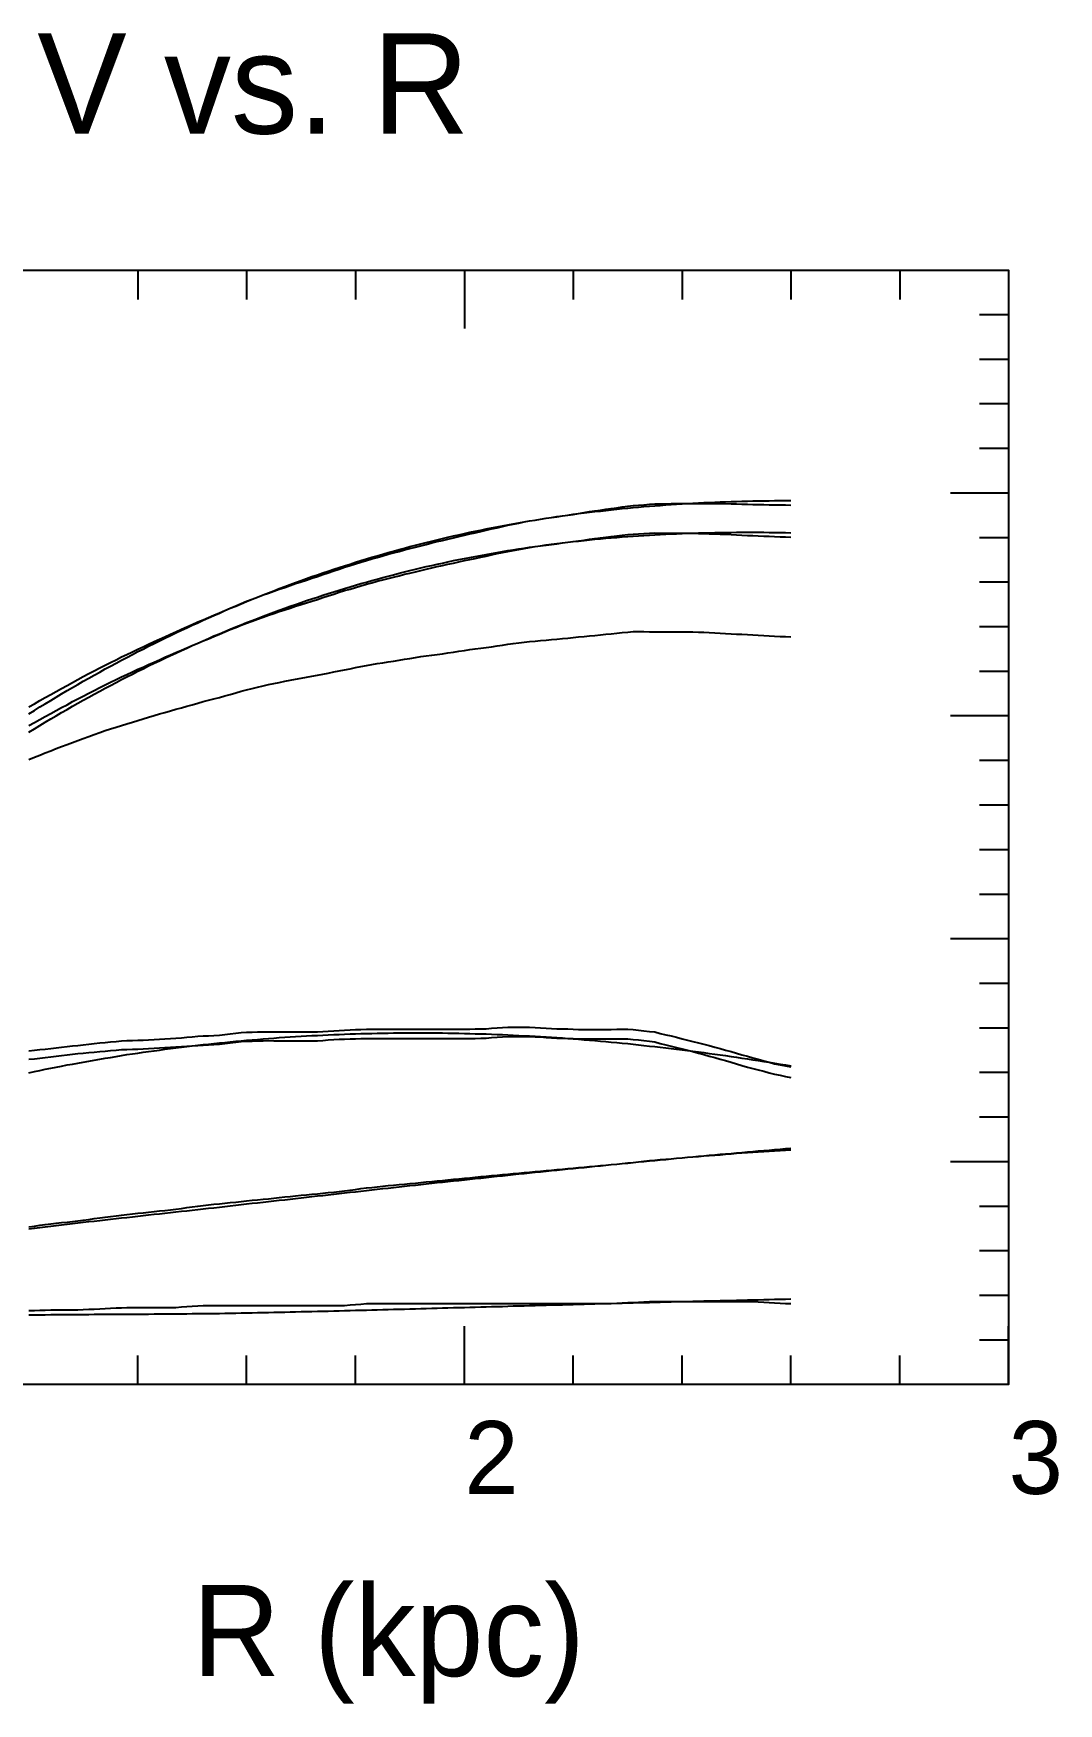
# Model space of a CAD drawing. Extents: x -35 to 185, y -35 to 148.
# Drawn here: x 72.2 to 184.7, y -35 to 148.3 of the extents above; entities that cross this region are included whole.
import ezdxf

# ---------------------------------------------------------------- set-up
doc = ezdxf.new("R2010")
doc.units = 0

msp = doc.modelspace()

# ---------------------------------------------------------------- linework, layer by layer
at = {"color": 0}
for p, q in [((83.63, 122.33), (83.63, 119.13)), ((95.57, 122.33), (95.57, 119.13)), ((107.52, 122.33), (107.52, 119.13)), ((119.47, 122.33), (119.47, 115.93)), ((131.41, 122.33), (131.41, 119.13)), ((143.36, 122.33), (143.36, 119.13)), ((155.31, 122.33), (155.31, 119.13)), ((167.25, 122.33), (167.25, 119.13)), ((179.2, 122.33), (179.2, 115.93)), ((179.2, 117.43), (176, 117.43)), ((179.2, 112.54), (176, 112.54)), ((179.2, 107.65), (176, 107.65)), ((179.2, 102.76), (176, 102.76)), ((179.2, 97.86), (172.8, 97.86)), ((179.2, 92.97), (176, 92.97)), ((179.2, 88.08), (176, 88.08)), ((179.2, 83.18), (176, 83.18)), ((179.2, 78.29), (176, 78.29)), ((179.2, 73.4), (172.8, 73.4)), ((179.2, 68.5), (176, 68.5)), ((179.2, 63.61), (176, 63.61)), ((179.2, 58.72), (176, 58.72)), ((179.2, 53.82), (176, 53.82)), ((179.2, 48.93), (172.8, 48.93)), ((179.2, 44.04), (176, 44.04)), ((179.2, 39.14), (176, 39.14)), ((179.2, 34.25), (176, 34.25)), ((179.2, 29.36), (176, 29.36)), ((179.2, 24.47), (172.8, 24.47)), ((179.2, 19.57), (176, 19.57)), ((179.2, 14.68), (176, 14.68)), ((179.2, 9.79), (176, 9.79)), ((119.47, 0), (119.47, 6.4)), ((179.2, 0), (179.2, 6.4)), ((179.2, 4.89), (176, 4.89)), ((83.63, 0), (83.63, 3.2)), ((95.57, 0), (95.57, 3.2)), ((107.52, 0), (107.52, 3.2)), ((131.41, 0), (131.41, 3.2)), ((143.36, 0), (143.36, 3.2)), ((155.31, 0), (155.31, 3.2)), ((167.25, 0), (167.25, 3.2))]:
    msp.add_line(p, q, dxfattribs=at)
msp.add_lwpolyline([(0, 0), (0, 122.33), (179.2, 122.33), (179.2, 0)], close=True, dxfattribs=at)
at = {"color": 3}
for points in [[(71.68, 73.64), (72.28, 74.01), (72.87, 74.39), (73.47, 74.75), (74.07, 75.11), (74.67, 75.48), (75.26, 75.83), (75.86, 76.18), (76.46, 76.53), (77.06, 76.87), (77.65, 77.21), (78.25, 77.56), (78.85, 77.89), (79.45, 78.22), (80.04, 78.56), (80.64, 78.87), (81.24, 79.2), (81.83, 79.52), (82.43, 79.83), (83.03, 80.14), (83.63, 80.46), (84.22, 80.75), (84.82, 81.06), (85.42, 81.37), (86.02, 81.65), (86.61, 81.95), (87.21, 82.24), (87.81, 82.52), (88.41, 82.81), (89, 83.09), (89.6, 83.36), (90.2, 83.64), (90.79, 83.91), (91.39, 84.17), (91.99, 84.44), (92.59, 84.7), (93.18, 84.96), (93.78, 85.22), (94.38, 85.47), (94.98, 85.72), (95.57, 85.97), (96.17, 86.21), (96.77, 86.45), (97.37, 86.69), (97.96, 86.92), (98.56, 87.15), (99.16, 87.39), (99.75, 87.6), (100.35, 87.83), (100.95, 88.06), (101.55, 88.26), (102.14, 88.48), (102.74, 88.7), (103.34, 88.9), (103.94, 89.1), (104.53, 89.31), (105.13, 89.5), (105.73, 89.7), (106.33, 89.89), (106.92, 90.08), (107.52, 90.27), (108.12, 90.46), (108.71, 90.64), (109.31, 90.82), (109.91, 90.99), (110.51, 91.16), (111.1, 91.34), (111.7, 91.5), (112.3, 91.67), (112.9, 91.83), (113.49, 91.99), (114.09, 92.15), (114.69, 92.3), (115.29, 92.45), (115.88, 92.6), (116.48, 92.75), (117.08, 92.88), (117.67, 93.03), (118.27, 93.17), (118.87, 93.3), (119.47, 93.43), (120.06, 93.57), (120.66, 93.68), (121.26, 93.81), (121.86, 93.93), (122.45, 94.05), (123.05, 94.17), (123.65, 94.28), (124.25, 94.39), (124.84, 94.5), (125.44, 94.61), (126.04, 94.71), (126.63, 94.81), (127.23, 94.91), (127.83, 95), (128.43, 95.1), (129.02, 95.19), (129.62, 95.28), (130.22, 95.37), (130.82, 95.45), (131.41, 95.53), (132.01, 95.61), (132.61, 95.69), (133.21, 95.76), (133.8, 95.84), (134.4, 95.9), (135, 95.97), (135.59, 96.04), (136.19, 96.1), (136.79, 96.16), (137.39, 96.22), (137.98, 96.27), (138.58, 96.33), (139.18, 96.38), (139.78, 96.43), (140.37, 96.48), (140.97, 96.52), (141.57, 96.57), (142.17, 96.61), (142.76, 96.65), (143.36, 96.68), (143.96, 96.72), (144.55, 96.75), (145.15, 96.79), (145.75, 96.82), (146.35, 96.84), (146.94, 96.87), (147.54, 96.89), (148.14, 96.92), (148.74, 96.94), (149.33, 96.96), (149.93, 96.97), (150.53, 96.99), (151.13, 97), (151.72, 97.01), (152.32, 97.02), (152.92, 97.03), (153.51, 97.04), (154.11, 97.04), (154.71, 97.05), (155.31, 97.05)], [(71.68, 71.63), (72.28, 71.99), (72.87, 72.36), (73.47, 72.71), (74.07, 73.07), (74.67, 73.43), (75.26, 73.77), (75.86, 74.11), (76.46, 74.46), (77.06, 74.8), (77.65, 75.13), (78.25, 75.47), (78.85, 75.79), (79.45, 76.11), (80.04, 76.44), (80.64, 76.75), (81.24, 77.07), (81.83, 77.39), (82.43, 77.69), (83.03, 77.99), (83.63, 78.31), (84.22, 78.59), (84.82, 78.89), (85.42, 79.19), (86.02, 79.47), (86.61, 79.76), (87.21, 80.04), (87.81, 80.31), (88.41, 80.59), (89, 80.86), (89.6, 81.13), (90.2, 81.4), (90.79, 81.66), (91.39, 81.92), (91.99, 82.18), (92.59, 82.43), (93.18, 82.68), (93.78, 82.93), (94.38, 83.17), (94.98, 83.41), (95.57, 83.65), (96.17, 83.88), (96.77, 84.11), (97.37, 84.35), (97.96, 84.57), (98.56, 84.79), (99.16, 85.01), (99.75, 85.22), (100.35, 85.44), (100.95, 85.65), (101.55, 85.85), (102.14, 86.06), (102.74, 86.26), (103.34, 86.45), (103.94, 86.65), (104.53, 86.84), (105.13, 87.02), (105.73, 87.22), (106.33, 87.4), (106.92, 87.57), (107.52, 87.75), (108.12, 87.93), (108.71, 88.09), (109.31, 88.27), (109.91, 88.43), (110.51, 88.59), (111.1, 88.75), (111.7, 88.91), (112.3, 89.06), (112.9, 89.22), (113.49, 89.36), (114.09, 89.5), (114.69, 89.65), (115.29, 89.79), (115.88, 89.92), (116.48, 90.06), (117.08, 90.18), (117.67, 90.32), (118.27, 90.45), (118.87, 90.56), (119.47, 90.68), (120.06, 90.81), (120.66, 90.91), (121.26, 91.03), (121.86, 91.14), (122.45, 91.24), (123.05, 91.35), (123.65, 91.45), (124.25, 91.55), (124.84, 91.65), (125.44, 91.74), (126.04, 91.83), (126.63, 91.92), (127.23, 92), (127.83, 92.09), (128.43, 92.17), (129.02, 92.25), (129.62, 92.32), (130.22, 92.4), (130.82, 92.47), (131.41, 92.54), (132.01, 92.6), (132.61, 92.67), (133.21, 92.73), (133.8, 92.79), (134.4, 92.84), (135, 92.9), (135.59, 92.95), (136.19, 93), (136.79, 93.05), (137.39, 93.1), (137.98, 93.13), (138.58, 93.18), (139.18, 93.22), (139.78, 93.25), (140.37, 93.29), (140.97, 93.32), (141.57, 93.35), (142.17, 93.38), (142.76, 93.4), (143.36, 93.43), (143.96, 93.45), (144.55, 93.47), (145.15, 93.49), (145.75, 93.5), (146.35, 93.52), (146.94, 93.53), (147.54, 93.54), (148.14, 93.55), (148.74, 93.55), (149.33, 93.56), (149.93, 93.56), (150.53, 93.56), (151.13, 93.56), (151.72, 93.56), (152.32, 93.56), (152.92, 93.55), (153.51, 93.54), (154.11, 93.54), (154.71, 93.53), (155.31, 93.51)], [(71.68, 17.11), (72.28, 17.19), (72.87, 17.26), (73.47, 17.33), (74.07, 17.4), (74.67, 17.47), (75.26, 17.54), (75.86, 17.61), (76.46, 17.68), (77.06, 17.75), (77.65, 17.82), (78.25, 17.89), (78.85, 17.96), (79.45, 18.03), (80.04, 18.1), (80.64, 18.16), (81.24, 18.23), (81.83, 18.3), (82.43, 18.36), (83.03, 18.43), (83.63, 18.5), (84.22, 18.56), (84.82, 18.63), (85.42, 18.7), (86.02, 18.76), (86.61, 18.83), (87.21, 18.9), (87.81, 18.96), (88.41, 19.03), (89, 19.09), (89.6, 19.16), (90.2, 19.23), (90.79, 19.29), (91.39, 19.36), (91.99, 19.42), (92.59, 19.49), (93.18, 19.56), (93.78, 19.63), (94.38, 19.69), (94.98, 19.76), (95.57, 19.83), (96.17, 19.9), (96.77, 19.96), (97.37, 20.03), (97.96, 20.1), (98.56, 20.17), (99.16, 20.23), (99.75, 20.3), (100.35, 20.37), (100.95, 20.44), (101.55, 20.5), (102.14, 20.57), (102.74, 20.64), (103.34, 20.71), (103.94, 20.77), (104.53, 20.84), (105.13, 20.91), (105.73, 20.98), (106.33, 21.04), (106.92, 21.11), (107.52, 21.18), (108.12, 21.24), (108.71, 21.31), (109.31, 21.38), (109.91, 21.44), (110.51, 21.51), (111.1, 21.58), (111.7, 21.64), (112.3, 21.71), (112.9, 21.77), (113.49, 21.84), (114.09, 21.9), (114.69, 21.97), (115.29, 22.04), (115.88, 22.1), (116.48, 22.17), (117.08, 22.23), (117.67, 22.3), (118.27, 22.36), (118.87, 22.42), (119.47, 22.49), (120.06, 22.55), (120.66, 22.62), (121.26, 22.68), (121.86, 22.74), (122.45, 22.81), (123.05, 22.87), (123.65, 22.93), (124.25, 22.99), (124.84, 23.06), (125.44, 23.12), (126.04, 23.18), (126.63, 23.24), (127.23, 23.31), (127.83, 23.37), (128.43, 23.43), (129.02, 23.49), (129.62, 23.55), (130.22, 23.61), (130.82, 23.67), (131.41, 23.73), (132.01, 23.79), (132.61, 23.85), (133.21, 23.91), (133.8, 23.97), (134.4, 24.03), (135, 24.09), (135.59, 24.15), (136.19, 24.21), (136.79, 24.27), (137.39, 24.32), (137.98, 24.38), (138.58, 24.44), (139.18, 24.5), (139.78, 24.55), (140.37, 24.61), (140.97, 24.67), (141.57, 24.72), (142.17, 24.78), (142.76, 24.84), (143.36, 24.89), (143.96, 24.95), (144.55, 25), (145.15, 25.06), (145.75, 25.11), (146.35, 25.17), (146.94, 25.22), (147.54, 25.28), (148.14, 25.33), (148.74, 25.38), (149.33, 25.44), (149.93, 25.49), (150.53, 25.54), (151.13, 25.6), (151.72, 25.65), (152.32, 25.7), (152.92, 25.75), (153.51, 25.8), (154.11, 25.85), (154.71, 25.91), (155.31, 25.96)]]:
    msp.add_lwpolyline(points, dxfattribs=at)
at = {"color": 4}
for points in [[(71.68, 74.39), (72.28, 74.73), (72.87, 75.08), (73.47, 75.42), (74.07, 75.75), (74.67, 76.1), (75.26, 76.42), (75.86, 76.75), (76.46, 77.08), (77.06, 77.4), (77.65, 77.72), (78.25, 78.05), (78.85, 78.36), (79.45, 78.67), (80.04, 78.99), (80.64, 79.28), (81.24, 79.58), (81.83, 79.89), (82.43, 80.16), (83.03, 80.45), (83.63, 80.74), (84.22, 81), (84.82, 81.28), (85.42, 81.56), (86.02, 81.82), (86.61, 82.1), (87.21, 82.37), (87.81, 82.63), (88.41, 82.92), (89, 83.19), (89.6, 83.45), (90.2, 83.72), (90.79, 83.97), (91.39, 84.22), (91.99, 84.48), (92.59, 84.73), (93.18, 84.99), (93.78, 85.25), (94.38, 85.5), (94.98, 85.76), (95.57, 86), (96.17, 86.22), (96.77, 86.45), (97.37, 86.68), (97.96, 86.89), (98.56, 87.1), (99.16, 87.31), (99.75, 87.51), (100.35, 87.72), (100.95, 87.93), (101.55, 88.11), (102.14, 88.32), (102.74, 88.52), (103.34, 88.7), (103.94, 88.92), (104.53, 89.12), (105.13, 89.32), (105.73, 89.53), (106.33, 89.72), (106.92, 89.91), (107.52, 90.1), (108.12, 90.29), (108.71, 90.47), (109.31, 90.64), (109.91, 90.81), (110.51, 90.98), (111.1, 91.15), (111.7, 91.31), (112.3, 91.47), (112.9, 91.63), (113.49, 91.78), (114.09, 91.94), (114.69, 92.09), (115.29, 92.24), (115.88, 92.39), (116.48, 92.54), (117.08, 92.67), (117.67, 92.82), (118.27, 92.97), (118.87, 93.1), (119.47, 93.24), (120.06, 93.38), (120.66, 93.51), (121.26, 93.65), (121.86, 93.78), (122.45, 93.93), (123.05, 94.07), (123.65, 94.21), (124.25, 94.35), (124.84, 94.47), (125.44, 94.58), (126.04, 94.7), (126.63, 94.81), (127.23, 94.91), (127.83, 95), (128.43, 95.1), (129.02, 95.19), (129.62, 95.27), (130.22, 95.37), (130.82, 95.46), (131.41, 95.55), (132.01, 95.64), (132.61, 95.73), (133.21, 95.83), (133.8, 95.92), (134.4, 96), (135, 96.09), (135.59, 96.18), (136.19, 96.26), (136.79, 96.35), (137.39, 96.43), (137.98, 96.49), (138.58, 96.54), (139.18, 96.59), (139.78, 96.64), (140.37, 96.69), (140.97, 96.69), (141.57, 96.7), (142.17, 96.71), (142.76, 96.72), (143.36, 96.73), (143.96, 96.73), (144.55, 96.73), (145.15, 96.73), (145.75, 96.73), (146.35, 96.73), (146.94, 96.72), (147.54, 96.72), (148.14, 96.71), (148.74, 96.69), (149.33, 96.68), (149.93, 96.66), (150.53, 96.64), (151.13, 96.63), (151.72, 96.61), (152.32, 96.6), (152.92, 96.58), (153.51, 96.56), (154.11, 96.56), (154.71, 96.56), (155.31, 96.55)], [(71.68, 72.35), (72.28, 72.67), (72.87, 73.01), (73.47, 73.34), (74.07, 73.67), (74.67, 74), (75.26, 74.33), (75.86, 74.64), (76.46, 74.97), (77.06, 75.28), (77.65, 75.59), (78.25, 75.91), (78.85, 76.21), (79.45, 76.51), (80.04, 76.82), (80.64, 77.11), (81.24, 77.4), (81.83, 77.69), (82.43, 77.96), (83.03, 78.24), (83.63, 78.52), (84.22, 78.77), (84.82, 79.04), (85.42, 79.32), (86.02, 79.57), (86.61, 79.84), (87.21, 80.11), (87.81, 80.36), (88.41, 80.63), (89, 80.89), (89.6, 81.14), (90.2, 81.4), (90.79, 81.64), (91.39, 81.88), (91.99, 82.13), (92.59, 82.37), (93.18, 82.62), (93.78, 82.88), (94.38, 83.12), (94.98, 83.37), (95.57, 83.6), (96.17, 83.82), (96.77, 84.03), (97.37, 84.25), (97.96, 84.46), (98.56, 84.66), (99.16, 84.87), (99.75, 85.05), (100.35, 85.25), (100.95, 85.45), (101.55, 85.63), (102.14, 85.82), (102.74, 86.01), (103.34, 86.18), (103.94, 86.4), (104.53, 86.59), (105.13, 86.78), (105.73, 86.98), (106.33, 87.16), (106.92, 87.33), (107.52, 87.52), (108.12, 87.69), (108.71, 87.86), (109.31, 88.02), (109.91, 88.18), (110.51, 88.33), (111.1, 88.49), (111.7, 88.64), (112.3, 88.79), (112.9, 88.95), (113.49, 89.09), (114.09, 89.23), (114.69, 89.38), (115.29, 89.52), (115.88, 89.65), (116.48, 89.8), (117.08, 89.92), (117.67, 90.06), (118.27, 90.19), (118.87, 90.31), (119.47, 90.45), (120.06, 90.58), (120.66, 90.7), (121.26, 90.83), (121.86, 90.95), (122.45, 91.08), (123.05, 91.22), (123.65, 91.35), (124.25, 91.47), (124.84, 91.58), (125.44, 91.69), (126.04, 91.79), (126.63, 91.9), (127.23, 91.99), (127.83, 92.07), (128.43, 92.15), (129.02, 92.23), (129.62, 92.3), (130.22, 92.39), (130.82, 92.47), (131.41, 92.55), (132.01, 92.63), (132.61, 92.71), (133.21, 92.79), (133.8, 92.87), (134.4, 92.95), (135, 93.02), (135.59, 93.1), (136.19, 93.17), (136.79, 93.24), (137.39, 93.31), (137.98, 93.35), (138.58, 93.39), (139.18, 93.43), (139.78, 93.46), (140.37, 93.49), (140.97, 93.48), (141.57, 93.48), (142.17, 93.48), (142.76, 93.48), (143.36, 93.47), (143.96, 93.46), (144.55, 93.45), (145.15, 93.43), (145.75, 93.42), (146.35, 93.4), (146.94, 93.38), (147.54, 93.36), (148.14, 93.34), (148.74, 93.31), (149.33, 93.29), (149.93, 93.25), (150.53, 93.22), (151.13, 93.2), (151.72, 93.17), (152.32, 93.15), (152.92, 93.12), (153.51, 93.09), (154.11, 93.08), (154.71, 93.06), (155.31, 93.04)], [(71.68, 17.33), (72.28, 17.41), (72.87, 17.49), (73.47, 17.57), (74.07, 17.64), (74.67, 17.72), (75.26, 17.78), (75.86, 17.85), (76.46, 17.92), (77.06, 17.98), (77.65, 18.06), (78.25, 18.14), (78.85, 18.22), (79.45, 18.3), (80.04, 18.38), (80.64, 18.45), (81.24, 18.53), (81.83, 18.61), (82.43, 18.68), (83.03, 18.74), (83.63, 18.81), (84.22, 18.87), (84.82, 18.93), (85.42, 19), (86.02, 19.06), (86.61, 19.12), (87.21, 19.19), (87.81, 19.25), (88.41, 19.34), (89, 19.43), (89.6, 19.51), (90.2, 19.59), (90.79, 19.66), (91.39, 19.72), (91.99, 19.79), (92.59, 19.85), (93.18, 19.92), (93.78, 19.98), (94.38, 20.04), (94.98, 20.1), (95.57, 20.16), (96.17, 20.23), (96.77, 20.29), (97.37, 20.35), (97.96, 20.41), (98.56, 20.47), (99.16, 20.53), (99.75, 20.6), (100.35, 20.66), (100.95, 20.72), (101.55, 20.78), (102.14, 20.84), (102.74, 20.9), (103.34, 20.96), (103.94, 21.02), (104.53, 21.08), (105.13, 21.14), (105.73, 21.2), (106.33, 21.27), (106.92, 21.35), (107.52, 21.43), (108.12, 21.51), (108.71, 21.59), (109.31, 21.65), (109.91, 21.71), (110.51, 21.78), (111.1, 21.84), (111.7, 21.9), (112.3, 21.96), (112.9, 22.02), (113.49, 22.07), (114.09, 22.13), (114.69, 22.19), (115.29, 22.25), (115.88, 22.31), (116.48, 22.37), (117.08, 22.42), (117.67, 22.48), (118.27, 22.54), (118.87, 22.6), (119.47, 22.65), (120.06, 22.71), (120.66, 22.77), (121.26, 22.83), (121.86, 22.88), (122.45, 22.94), (123.05, 23), (123.65, 23.05), (124.25, 23.11), (124.84, 23.16), (125.44, 23.22), (126.04, 23.27), (126.63, 23.33), (127.23, 23.39), (127.83, 23.44), (128.43, 23.5), (129.02, 23.55), (129.62, 23.61), (130.22, 23.66), (130.82, 23.71), (131.41, 23.77), (132.01, 23.82), (132.61, 23.88), (133.21, 23.93), (133.8, 23.98), (134.4, 24.04), (135, 24.09), (135.59, 24.15), (136.19, 24.21), (136.79, 24.28), (137.39, 24.34), (137.98, 24.4), (138.58, 24.46), (139.18, 24.52), (139.78, 24.59), (140.37, 24.65), (140.97, 24.7), (141.57, 24.75), (142.17, 24.8), (142.76, 24.85), (143.36, 24.9), (143.96, 24.95), (144.55, 25), (145.15, 25.05), (145.75, 25.1), (146.35, 25.15), (146.94, 25.19), (147.54, 25.24), (148.14, 25.29), (148.74, 25.34), (149.33, 25.39), (149.93, 25.44), (150.53, 25.48), (151.13, 25.53), (151.72, 25.56), (152.32, 25.59), (152.92, 25.63), (153.51, 25.66), (154.11, 25.7), (154.71, 25.73), (155.31, 25.77)]]:
    msp.add_lwpolyline(points, dxfattribs=at)
at = {"color": 6}
for points in [[(71.68, 68.62), (72.28, 68.87), (72.87, 69.11), (73.47, 69.35), (74.07, 69.59), (74.67, 69.83), (75.26, 70.05), (75.86, 70.27), (76.46, 70.5), (77.06, 70.72), (77.65, 70.94), (78.25, 71.15), (78.85, 71.36), (79.45, 71.57), (80.04, 71.79), (80.64, 71.97), (81.24, 72.17), (81.83, 72.36), (82.43, 72.55), (83.03, 72.73), (83.63, 72.91), (84.22, 73.09), (84.82, 73.27), (85.42, 73.45), (86.02, 73.62), (86.61, 73.79), (87.21, 73.97), (87.81, 74.14), (88.41, 74.31), (89, 74.47), (89.6, 74.64), (90.2, 74.81), (90.79, 74.97), (91.39, 75.13), (91.99, 75.29), (92.59, 75.44), (93.18, 75.6), (93.78, 75.77), (94.38, 75.94), (94.98, 76.11), (95.57, 76.27), (96.17, 76.42), (96.77, 76.56), (97.37, 76.7), (97.96, 76.84), (98.56, 76.98), (99.16, 77.09), (99.75, 77.21), (100.35, 77.33), (100.95, 77.45), (101.55, 77.56), (102.14, 77.66), (102.74, 77.77), (103.34, 77.88), (103.94, 77.99), (104.53, 78.11), (105.13, 78.23), (105.73, 78.35), (106.33, 78.47), (106.92, 78.59), (107.52, 78.71), (108.12, 78.83), (108.71, 78.95), (109.31, 79.05), (109.91, 79.15), (110.51, 79.24), (111.1, 79.33), (111.7, 79.43), (112.3, 79.53), (112.9, 79.62), (113.49, 79.72), (114.09, 79.82), (114.69, 79.91), (115.29, 79.99), (115.88, 80.07), (116.48, 80.15), (117.08, 80.23), (117.67, 80.32), (118.27, 80.42), (118.87, 80.51), (119.47, 80.6), (120.06, 80.68), (120.66, 80.76), (121.26, 80.83), (121.86, 80.91), (122.45, 81), (123.05, 81.09), (123.65, 81.18), (124.25, 81.27), (124.84, 81.36), (125.44, 81.42), (126.04, 81.49), (126.63, 81.56), (127.23, 81.62), (127.83, 81.68), (128.43, 81.73), (129.02, 81.79), (129.62, 81.84), (130.22, 81.9), (130.82, 81.95), (131.41, 82.01), (132.01, 82.07), (132.61, 82.12), (133.21, 82.18), (133.8, 82.24), (134.4, 82.31), (135, 82.37), (135.59, 82.43), (136.19, 82.49), (136.79, 82.55), (137.39, 82.61), (137.98, 82.67), (138.58, 82.66), (139.18, 82.66), (139.78, 82.65), (140.37, 82.65), (140.97, 82.65), (141.57, 82.64), (142.17, 82.64), (142.76, 82.64), (143.36, 82.64), (143.96, 82.63), (144.55, 82.62), (145.15, 82.61), (145.75, 82.6), (146.35, 82.57), (146.94, 82.53), (147.54, 82.49), (148.14, 82.45), (148.74, 82.42), (149.33, 82.39), (149.93, 82.37), (150.53, 82.34), (151.13, 82.31), (151.72, 82.28), (152.32, 82.24), (152.92, 82.21), (153.51, 82.17), (154.11, 82.14), (154.71, 82.11), (155.31, 82.08)], [(71.68, 35.73), (72.28, 35.78), (72.87, 35.85), (73.47, 35.92), (74.07, 35.99), (74.67, 36.05), (75.26, 36.12), (75.86, 36.19), (76.46, 36.26), (77.06, 36.33), (77.65, 36.39), (78.25, 36.45), (78.85, 36.51), (79.45, 36.57), (80.04, 36.62), (80.64, 36.67), (81.24, 36.72), (81.83, 36.77), (82.43, 36.8), (83.03, 36.82), (83.63, 36.84), (84.22, 36.86), (84.82, 36.88), (85.42, 36.92), (86.02, 36.96), (86.61, 37), (87.21, 37.03), (87.81, 37.08), (88.41, 37.12), (89, 37.16), (89.6, 37.2), (90.2, 37.24), (90.79, 37.27), (91.39, 37.31), (91.99, 37.34), (92.59, 37.38), (93.18, 37.44), (93.78, 37.51), (94.38, 37.58), (94.98, 37.65), (95.57, 37.69), (96.17, 37.71), (96.77, 37.72), (97.37, 37.74), (97.96, 37.76), (98.56, 37.75), (99.16, 37.75), (99.75, 37.75), (100.35, 37.75), (100.95, 37.75), (101.55, 37.75), (102.14, 37.74), (102.74, 37.74), (103.34, 37.74), (103.94, 37.79), (104.53, 37.83), (105.13, 37.87), (105.73, 37.91), (106.33, 37.93), (106.92, 37.94), (107.52, 37.96), (108.12, 37.98), (108.71, 37.99), (109.31, 37.99), (109.91, 37.99), (110.51, 37.99), (111.1, 37.98), (111.7, 37.98), (112.3, 37.98), (112.9, 37.98), (113.49, 37.98), (114.09, 37.98), (114.69, 37.98), (115.29, 37.98), (115.88, 37.98), (116.48, 37.98), (117.08, 37.98), (117.67, 37.98), (118.27, 37.98), (118.87, 37.98), (119.47, 37.99), (120.06, 38), (120.66, 38.01), (121.26, 38.02), (121.86, 38.04), (122.45, 38.09), (123.05, 38.13), (123.65, 38.17), (124.25, 38.21), (124.84, 38.22), (125.44, 38.21), (126.04, 38.21), (126.63, 38.21), (127.23, 38.19), (127.83, 38.16), (128.43, 38.12), (129.02, 38.08), (129.62, 38.04), (130.22, 38.03), (130.82, 38.01), (131.41, 37.99), (132.01, 37.97), (132.61, 37.97), (133.21, 37.97), (133.8, 37.97), (134.4, 37.97), (135, 37.97), (135.59, 37.97), (136.19, 37.97), (136.79, 37.97), (137.39, 37.97), (137.98, 37.9), (138.58, 37.83), (139.18, 37.77), (139.78, 37.7), (140.37, 37.63), (140.97, 37.45), (141.57, 37.3), (142.17, 37.16), (142.76, 37.02), (143.36, 36.86), (143.96, 36.7), (144.55, 36.55), (145.15, 36.39), (145.75, 36.23), (146.35, 36.07), (146.94, 35.9), (147.54, 35.74), (148.14, 35.58), (148.74, 35.39), (149.33, 35.22), (149.93, 35.04), (150.53, 34.86), (151.13, 34.7), (151.72, 34.54), (152.32, 34.39), (152.92, 34.23), (153.51, 34.07), (154.11, 33.96), (154.71, 33.84), (155.31, 33.71)]]:
    msp.add_lwpolyline(points, dxfattribs=at)
at = {"color": 1}
msp.add_lwpolyline([(71.68, 36.64), (72.28, 36.7), (72.87, 36.77), (73.47, 36.84), (74.07, 36.91), (74.67, 36.98), (75.26, 37.05), (75.86, 37.11), (76.46, 37.18), (77.06, 37.24), (77.65, 37.31), (78.25, 37.38), (78.85, 37.44), (79.45, 37.51), (80.04, 37.56), (80.64, 37.61), (81.24, 37.67), (81.83, 37.72), (82.43, 37.76), (83.03, 37.78), (83.63, 37.8), (84.22, 37.82), (84.82, 37.84), (85.42, 37.88), (86.02, 37.92), (86.61, 37.95), (87.21, 37.99), (87.81, 38.03), (88.41, 38.08), (89, 38.13), (89.6, 38.18), (90.2, 38.24), (90.79, 38.27), (91.39, 38.3), (91.99, 38.34), (92.59, 38.37), (93.18, 38.44), (93.78, 38.51), (94.38, 38.57), (94.98, 38.64), (95.57, 38.68), (96.17, 38.69), (96.77, 38.71), (97.37, 38.73), (97.96, 38.74), (98.56, 38.74), (99.16, 38.74), (99.75, 38.74), (100.35, 38.74), (100.95, 38.74), (101.55, 38.73), (102.14, 38.73), (102.74, 38.73), (103.34, 38.72), (103.94, 38.78), (104.53, 38.81), (105.13, 38.85), (105.73, 38.89), (106.33, 38.91), (106.92, 38.94), (107.52, 38.97), (108.12, 38.99), (108.71, 39.02), (109.31, 39.01), (109.91, 39.01), (110.51, 39.02), (111.1, 39.02), (111.7, 39.02), (112.3, 39.02), (112.9, 39.02), (113.49, 39.02), (114.09, 39.01), (114.69, 39.01), (115.29, 39.01), (115.88, 39.01), (116.48, 39.01), (117.08, 39.01), (117.67, 39.01), (118.27, 39.01), (118.87, 39.01), (119.47, 39.02), (120.06, 39.03), (120.66, 39.04), (121.26, 39.05), (121.86, 39.07), (122.45, 39.12), (123.05, 39.16), (123.65, 39.2), (124.25, 39.24), (124.84, 39.24), (125.44, 39.24), (126.04, 39.24), (126.63, 39.24), (127.23, 39.22), (127.83, 39.18), (128.43, 39.14), (129.02, 39.11), (129.62, 39.07), (130.22, 39.06), (130.82, 39.04), (131.41, 39.02), (132.01, 39), (132.61, 39), (133.21, 39), (133.8, 39), (134.4, 39), (135, 39), (135.59, 39), (136.19, 39.01), (136.79, 39.01), (137.39, 39.02), (137.98, 38.97), (138.58, 38.9), (139.18, 38.84), (139.78, 38.78), (140.37, 38.72), (140.97, 38.55), (141.57, 38.41), (142.17, 38.27), (142.76, 38.13), (143.36, 37.97), (143.96, 37.82), (144.55, 37.67), (145.15, 37.52), (145.75, 37.36), (146.35, 37.21), (146.94, 37.05), (147.54, 36.89), (148.14, 36.73), (148.74, 36.55), (149.33, 36.38), (149.93, 36.21), (150.53, 36.04), (151.13, 35.88), (151.72, 35.72), (152.32, 35.55), (152.92, 35.39), (153.51, 35.23), (154.11, 35.12), (154.71, 34.99), (155.31, 34.87)], dxfattribs=at)
at = {"color": 2}
for points in [[(71.68, 36.64), (72.28, 36.7), (72.87, 36.77), (73.47, 36.84), (74.07, 36.91), (74.67, 36.98), (75.26, 37.05), (75.86, 37.11), (76.46, 37.18), (77.06, 37.24), (77.65, 37.31), (78.25, 37.38), (78.85, 37.44), (79.45, 37.51), (80.04, 37.56), (80.64, 37.61), (81.24, 37.67), (81.83, 37.72), (82.43, 37.76), (83.03, 37.78), (83.63, 37.8), (84.22, 37.82), (84.82, 37.84), (85.42, 37.88), (86.02, 37.92), (86.61, 37.95), (87.21, 37.99), (87.81, 38.03), (88.41, 38.08), (89, 38.13), (89.6, 38.18), (90.2, 38.24), (90.79, 38.27), (91.39, 38.3), (91.99, 38.34), (92.59, 38.37), (93.18, 38.44), (93.78, 38.51), (94.38, 38.57), (94.98, 38.64), (95.57, 38.68), (96.17, 38.69), (96.77, 38.71), (97.37, 38.73), (97.96, 38.74), (98.56, 38.74), (99.16, 38.74), (99.75, 38.74), (100.35, 38.74), (100.95, 38.74), (101.55, 38.73), (102.14, 38.73), (102.74, 38.73), (103.34, 38.72), (103.94, 38.78), (104.53, 38.81), (105.13, 38.85), (105.73, 38.89), (106.33, 38.91), (106.92, 38.94), (107.52, 38.97), (108.12, 38.99), (108.71, 39.02), (109.31, 39.01), (109.91, 39.01), (110.51, 39.02), (111.1, 39.02), (111.7, 39.02), (112.3, 39.02), (112.9, 39.02), (113.49, 39.02), (114.09, 39.01), (114.69, 39.01), (115.29, 39.01), (115.88, 39.01), (116.48, 39.01), (117.08, 39.01), (117.67, 39.01), (118.27, 39.01), (118.87, 39.01), (119.47, 39.02), (120.06, 39.03), (120.66, 39.04), (121.26, 39.05), (121.86, 39.07), (122.45, 39.12), (123.05, 39.16), (123.65, 39.2), (124.25, 39.24), (124.84, 39.24), (125.44, 39.24), (126.04, 39.24), (126.63, 39.24), (127.23, 39.22), (127.83, 39.18), (128.43, 39.14), (129.02, 39.11), (129.62, 39.07), (130.22, 39.06), (130.82, 39.04), (131.41, 39.02), (132.01, 39), (132.61, 39), (133.21, 39), (133.8, 39), (134.4, 39), (135, 39), (135.59, 39), (136.19, 39.01), (136.79, 39.01), (137.39, 39.02), (137.98, 38.97), (138.58, 38.9), (139.18, 38.84), (139.78, 38.78), (140.37, 38.72), (140.97, 38.55), (141.57, 38.41), (142.17, 38.27), (142.76, 38.13), (143.36, 37.97), (143.96, 37.82), (144.55, 37.67), (145.15, 37.52), (145.75, 37.36), (146.35, 37.21), (146.94, 37.05), (147.54, 36.89), (148.14, 36.73), (148.74, 36.55), (149.33, 36.38), (149.93, 36.21), (150.53, 36.04), (151.13, 35.88), (151.72, 35.72), (152.32, 35.55), (152.92, 35.39), (153.51, 35.23), (154.11, 35.12), (154.71, 34.99), (155.31, 34.87)], [(71.68, 34.24), (72.28, 34.38), (72.87, 34.49), (73.47, 34.61), (74.07, 34.74), (74.67, 34.85), (75.26, 34.97), (75.86, 35.09), (76.46, 35.19), (77.06, 35.3), (77.65, 35.41), (78.25, 35.52), (78.85, 35.62), (79.45, 35.72), (80.04, 35.83), (80.64, 35.92), (81.24, 36.02), (81.83, 36.12), (82.43, 36.22), (83.03, 36.3), (83.63, 36.39), (84.22, 36.48), (84.82, 36.56), (85.42, 36.65), (86.02, 36.73), (86.61, 36.81), (87.21, 36.89), (87.81, 36.97), (88.41, 37.04), (89, 37.11), (89.6, 37.19), (90.2, 37.25), (90.79, 37.32), (91.39, 37.39), (91.99, 37.45), (92.59, 37.51), (93.18, 37.57), (93.78, 37.63), (94.38, 37.69), (94.98, 37.74), (95.57, 37.8), (96.17, 37.85), (96.77, 37.9), (97.37, 37.95), (97.96, 37.99), (98.56, 38.04), (99.16, 38.09), (99.75, 38.13), (100.35, 38.16), (100.95, 38.21), (101.55, 38.24), (102.14, 38.27), (102.74, 38.31), (103.34, 38.34), (103.94, 38.37), (104.53, 38.4), (105.13, 38.42), (105.73, 38.45), (106.33, 38.47), (106.92, 38.49), (107.52, 38.51), (108.12, 38.53), (108.71, 38.55), (109.31, 38.56), (109.91, 38.57), (110.51, 38.58), (111.1, 38.59), (111.7, 38.6), (112.3, 38.61), (112.9, 38.61), (113.49, 38.61), (114.09, 38.62), (114.69, 38.62), (115.29, 38.61), (115.88, 38.61), (116.48, 38.61), (117.08, 38.6), (117.67, 38.59), (118.27, 38.58), (118.87, 38.57), (119.47, 38.55), (120.06, 38.54), (120.66, 38.52), (121.26, 38.51), (121.86, 38.49), (122.45, 38.46), (123.05, 38.44), (123.65, 38.42), (124.25, 38.39), (124.84, 38.36), (125.44, 38.33), (126.04, 38.3), (126.63, 38.27), (127.23, 38.24), (127.83, 38.2), (128.43, 38.17), (129.02, 38.13), (129.62, 38.09), (130.22, 38.05), (130.82, 38), (131.41, 37.96), (132.01, 37.91), (132.61, 37.86), (133.21, 37.81), (133.8, 37.76), (134.4, 37.71), (135, 37.66), (135.59, 37.6), (136.19, 37.55), (136.79, 37.49), (137.39, 37.43), (137.98, 37.37), (138.58, 37.3), (139.18, 37.24), (139.78, 37.17), (140.37, 37.11), (140.97, 37.04), (141.57, 36.97), (142.17, 36.9), (142.76, 36.83), (143.36, 36.75), (143.96, 36.68), (144.55, 36.6), (145.15, 36.52), (145.75, 36.44), (146.35, 36.36), (146.94, 36.28), (147.54, 36.2), (148.14, 36.11), (148.74, 36.02), (149.33, 35.94), (149.93, 35.85), (150.53, 35.76), (151.13, 35.67), (151.72, 35.57), (152.32, 35.48), (152.92, 35.39), (153.51, 35.29), (154.11, 35.19), (154.71, 35.09), (155.31, 34.99)], [(71.68, 7.65), (72.28, 7.66), (72.87, 7.67), (73.47, 7.67), (74.07, 7.68), (74.67, 7.68), (75.26, 7.69), (75.86, 7.69), (76.46, 7.7), (77.06, 7.7), (77.65, 7.71), (78.25, 7.71), (78.85, 7.72), (79.45, 7.72), (80.04, 7.72), (80.64, 7.73), (81.24, 7.73), (81.83, 7.73), (82.43, 7.74), (83.03, 7.74), (83.63, 7.74), (84.22, 7.75), (84.82, 7.75), (85.42, 7.76), (86.02, 7.76), (86.61, 7.76), (87.21, 7.77), (87.81, 7.77), (88.41, 7.78), (89, 7.78), (89.6, 7.79), (90.2, 7.79), (90.79, 7.8), (91.39, 7.81), (91.99, 7.82), (92.59, 7.82), (93.18, 7.83), (93.78, 7.84), (94.38, 7.85), (94.98, 7.87), (95.57, 7.88), (96.17, 7.89), (96.77, 7.9), (97.37, 7.91), (97.96, 7.93), (98.56, 7.94), (99.16, 7.95), (99.75, 7.97), (100.35, 7.98), (100.95, 7.99), (101.55, 8.01), (102.14, 8.02), (102.74, 8.04), (103.34, 8.05), (103.94, 8.07), (104.53, 8.08), (105.13, 8.1), (105.73, 8.11), (106.33, 8.13), (106.92, 8.14), (107.52, 8.16), (108.12, 8.17), (108.71, 8.19), (109.31, 8.2), (109.91, 8.22), (110.51, 8.24), (111.1, 8.25), (111.7, 8.27), (112.3, 8.28), (112.9, 8.3), (113.49, 8.32), (114.09, 8.33), (114.69, 8.35), (115.29, 8.36), (115.88, 8.38), (116.48, 8.4), (117.08, 8.41), (117.67, 8.43), (118.27, 8.45), (118.87, 8.46), (119.47, 8.48), (120.06, 8.5), (120.66, 8.51), (121.26, 8.53), (121.86, 8.55), (122.45, 8.56), (123.05, 8.58), (123.65, 8.59), (124.25, 8.61), (124.84, 8.63), (125.44, 8.64), (126.04, 8.66), (126.63, 8.68), (127.23, 8.69), (127.83, 8.71), (128.43, 8.73), (129.02, 8.74), (129.62, 8.76), (130.22, 8.77), (130.82, 8.79), (131.41, 8.81), (132.01, 8.82), (132.61, 8.84), (133.21, 8.86), (133.8, 8.87), (134.4, 8.89), (135, 8.9), (135.59, 8.92), (136.19, 8.93), (136.79, 8.95), (137.39, 8.97), (137.98, 8.98), (138.58, 9), (139.18, 9.01), (139.78, 9.03), (140.37, 9.04), (140.97, 9.06), (141.57, 9.07), (142.17, 9.09), (142.76, 9.11), (143.36, 9.12), (143.96, 9.14), (144.55, 9.15), (145.15, 9.17), (145.75, 9.18), (146.35, 9.19), (146.94, 9.21), (147.54, 9.22), (148.14, 9.24), (148.74, 9.25), (149.33, 9.27), (149.93, 9.28), (150.53, 9.3), (151.13, 9.31), (151.72, 9.32), (152.32, 9.34), (152.92, 9.35), (153.51, 9.37), (154.11, 9.38), (154.71, 9.39), (155.31, 9.41)]]:
    msp.add_lwpolyline(points, dxfattribs=at)
at = {"color": 5}
msp.add_lwpolyline([(71.68, 8.12), (72.28, 8.15), (72.87, 8.17), (73.47, 8.19), (74.07, 8.21), (74.67, 8.22), (75.26, 8.22), (75.86, 8.22), (76.46, 8.22), (77.06, 8.22), (77.65, 8.25), (78.25, 8.28), (78.85, 8.3), (79.45, 8.33), (80.04, 8.36), (80.64, 8.38), (81.24, 8.41), (81.83, 8.44), (82.43, 8.46), (83.03, 8.46), (83.63, 8.46), (84.22, 8.46), (84.82, 8.46), (85.42, 8.46), (86.02, 8.46), (86.61, 8.45), (87.21, 8.45), (87.81, 8.45), (88.41, 8.52), (89, 8.57), (89.6, 8.61), (90.2, 8.66), (90.79, 8.67), (91.39, 8.67), (91.99, 8.68), (92.59, 8.69), (93.18, 8.69), (93.78, 8.69), (94.38, 8.69), (94.98, 8.69), (95.57, 8.69), (96.17, 8.69), (96.77, 8.69), (97.37, 8.69), (97.96, 8.69), (98.56, 8.69), (99.16, 8.69), (99.75, 8.69), (100.35, 8.68), (100.95, 8.68), (101.55, 8.68), (102.14, 8.68), (102.74, 8.68), (103.34, 8.68), (103.94, 8.68), (104.53, 8.68), (105.13, 8.68), (105.73, 8.68), (106.33, 8.7), (106.92, 8.75), (107.52, 8.8), (108.12, 8.84), (108.71, 8.89), (109.31, 8.89), (109.91, 8.9), (110.51, 8.91), (111.1, 8.91), (111.7, 8.92), (112.3, 8.92), (112.9, 8.92), (113.49, 8.92), (114.09, 8.92), (114.69, 8.91), (115.29, 8.91), (115.88, 8.91), (116.48, 8.91), (117.08, 8.91), (117.67, 8.91), (118.27, 8.91), (118.87, 8.91), (119.47, 8.91), (120.06, 8.91), (120.66, 8.91), (121.26, 8.91), (121.86, 8.91), (122.45, 8.91), (123.05, 8.91), (123.65, 8.91), (124.25, 8.91), (124.84, 8.91), (125.44, 8.91), (126.04, 8.91), (126.63, 8.91), (127.23, 8.91), (127.83, 8.91), (128.43, 8.9), (129.02, 8.9), (129.62, 8.9), (130.22, 8.9), (130.82, 8.9), (131.41, 8.9), (132.01, 8.9), (132.61, 8.9), (133.21, 8.9), (133.8, 8.9), (134.4, 8.9), (135, 8.9), (135.59, 8.92), (136.19, 8.95), (136.79, 8.98), (137.39, 9), (137.98, 9.03), (138.58, 9.06), (139.18, 9.08), (139.78, 9.11), (140.37, 9.14), (140.97, 9.14), (141.57, 9.14), (142.17, 9.14), (142.76, 9.13), (143.36, 9.13), (143.96, 9.13), (144.55, 9.13), (145.15, 9.13), (145.75, 9.13), (146.35, 9.13), (146.94, 9.13), (147.54, 9.13), (148.14, 9.13), (148.74, 9.13), (149.33, 9.13), (149.93, 9.13), (150.53, 9.13), (151.13, 9.13), (151.72, 9.08), (152.32, 9.04), (152.92, 9), (153.51, 8.96), (154.11, 8.94), (154.71, 8.91), (155.31, 8.89)], dxfattribs=at)

# ---------------------------------------------------------------- texts
at = {"color": 0}
for s, height, p in [('V vs. R', 11, (72.6, 137.33)), ('2', 8, (119.47, -12)), ('3', 8, (179.2, -12)), ('R (kpc)', 10, (89.6, -32))]:
    msp.add_text(s, height=height, dxfattribs=at).set_placement(p)

doc.saveas('drawing.dxf')
